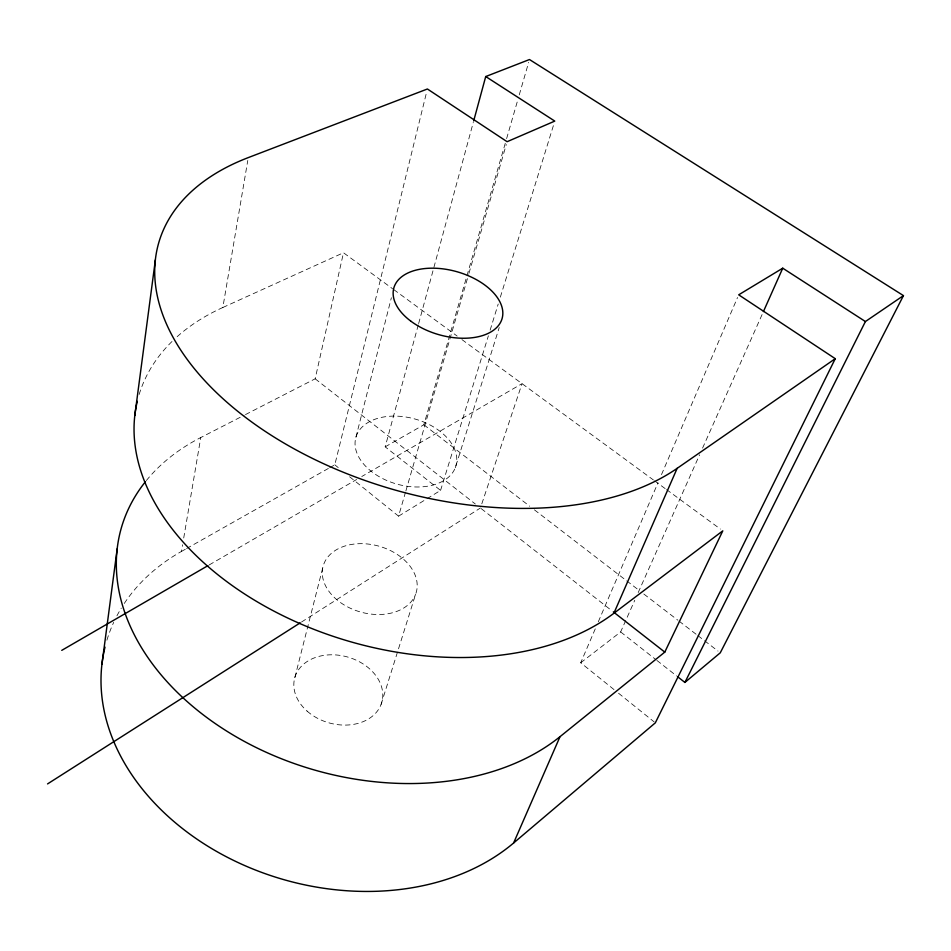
<?xml version="1.0" encoding="UTF-8"?>
<svg xmlns="http://www.w3.org/2000/svg" width="951" height="951" viewBox="0 0 951 951"><rect width="100%" height="100%" fill="white"/><g stroke="black" fill="none" stroke-linecap="round" stroke-linejoin="round"><path stroke-width="0.71" stroke-dasharray="4.75 3.57" d="M124.26 603.469A236.228 179.703 15.8 0 1 181.439 551.449L182.58 544.757M183.721 537.993L200.768 437.543L244.157 415.266M177.159 336.678A272.259 177.956 15.8 0 1 222.843 307.494L247.783 160.469M245.477 414.588L315.161 378.807L343.489 252.752L392.549 288.712M329.652 467.737L334.8 464.825L426.702 91.783M294.834 677.552L323.245 565.797M355.924 437.21L391.372 297.746M426.987 498.728L440.575 490.395L385.179 446.851L418.274 324.957M418.642 323.602L473.289 122.37M385.179 446.851L423.849 424.788L506.205 140.023M506.61 138.62L517.653 100.414M519.258 94.862L528.649 62.374M349.611 476.748L398.564 516.155L405.459 492.38M405.875 490.954L468.522 274.791M468.938 273.389L506.289 144.493M440.575 490.395L488.386 335.798M490.134 330.14L498.217 304.011M500.345 297.14L553.934 123.844M381.101 704.37L415.587 594.339A48.37 34.188 15.8 0 0 357.41 543.77A48.37 34.188 15.8 0 0 336.214 599.189A48.37 34.188 15.8 0 0 415.587 594.339M455.291 467.714A52.008 33.772 15.8 0 0 391.848 416.146A52.008 33.772 15.8 0 0 370.605 470.804A52.008 33.772 15.8 0 0 455.291 467.714L499.239 327.501M481.812 503.792L522.04 383.657L361.772 476.522M614.001 689.57L580.704 662.776L596.051 627.03M598.298 621.799L657.997 482.751M661.492 474.608L737.548 297.485M580.704 662.776L620.646 631.94L634.757 600.283M638.204 592.544L699.591 454.804M702.575 448.099L762.226 314.246M301.515 622.025L480.41 507.989M398.564 516.155L425.751 499.489M209.196 564.93L356.637 479.494M181.439 551.449L185.314 549.274M186.598 548.537L328.452 468.415M222.843 307.494L343.489 252.752M393.75 289.591L457.169 336.083M461.948 339.602L653.396 479.958M654.597 480.837L665.367 488.731M666.568 489.599L720.406 529.077M423.849 424.788L529.707 506.229M534.414 509.843L639.88 590.987M643.803 594.006L677.92 620.242M679.097 621.146L696.738 634.721M697.915 635.625L703.788 640.154M704.584 640.76L718.017 651.09M315.161 378.807L475.357 504.03M481.194 508.607L612.159 610.982M620.646 631.94L655.691 659.483M656.868 660.41L676.732 676.018M334.8 464.825L338.223 467.583M618.53 693.22L654.181 721.916M106.904 640.213A236.228 179.703 15.8 0 1 113.704 622.346M116.925 615.82A236.228 179.703 15.8 0 1 121.276 608.141M146.371 480.528A252.966 179.846 15.8 0 1 200.768 437.543M139.155 394.463A272.259 177.956 15.8 0 1 172.024 341.48M307.125 711.134A45.196 34.212 15.8 0 0 381.363 703.645A45.196 34.212 15.8 0 0 326.419 655.061A45.196 34.212 15.8 0 0 307.125 711.134"/><path stroke-width="1.43" d="M101.935 664.25L117.187 548.822M134.804 415.539L155.37 259.92M473.669 120.967L485.723 76.544L529.481 59.533L903.45 295.618L720.264 652.814L684.898 682.438L677.754 676.827M105.014 647.12A236.228 179.703 15.8 0 0 235.479 861.321A236.228 179.703 15.8 0 0 513.599 843.002L560.008 736.68L664.785 652.113L722.796 530.836L613.87 613.288A272.259 177.956 15.8 0 1 296.997 622.287A272.259 177.956 15.8 0 1 137.289 401.334M613.87 613.288L677.148 468.344L835.263 358.682L738.689 294.822L782.744 268.194L865.41 321.533L903.45 295.618M763.415 311.583L782.744 268.194M835.263 358.682L655.322 722.843L513.599 843.002M684.898 682.438L865.41 321.533M47.55 783.921L300.254 622.822M61.744 650.365L207.912 565.667M485.723 76.544L554.778 121.098L507.109 141.699L427.403 88.99L248.27 157.604A294.774 172.999 15.8 0 0 252.146 422.303A294.774 172.999 15.8 0 0 677.148 468.344M613.324 611.897L664.785 652.113M560.008 736.68A252.966 179.846 15.8 0 1 229.143 732.615A252.966 179.846 15.8 0 1 145.515 481.598M410.725 321.081A56.252 32.75 15.8 0 0 501.462 320.416A56.252 32.75 15.8 0 0 431.754 268.182A56.252 32.75 15.8 0 0 410.725 321.081"/></g></svg>
